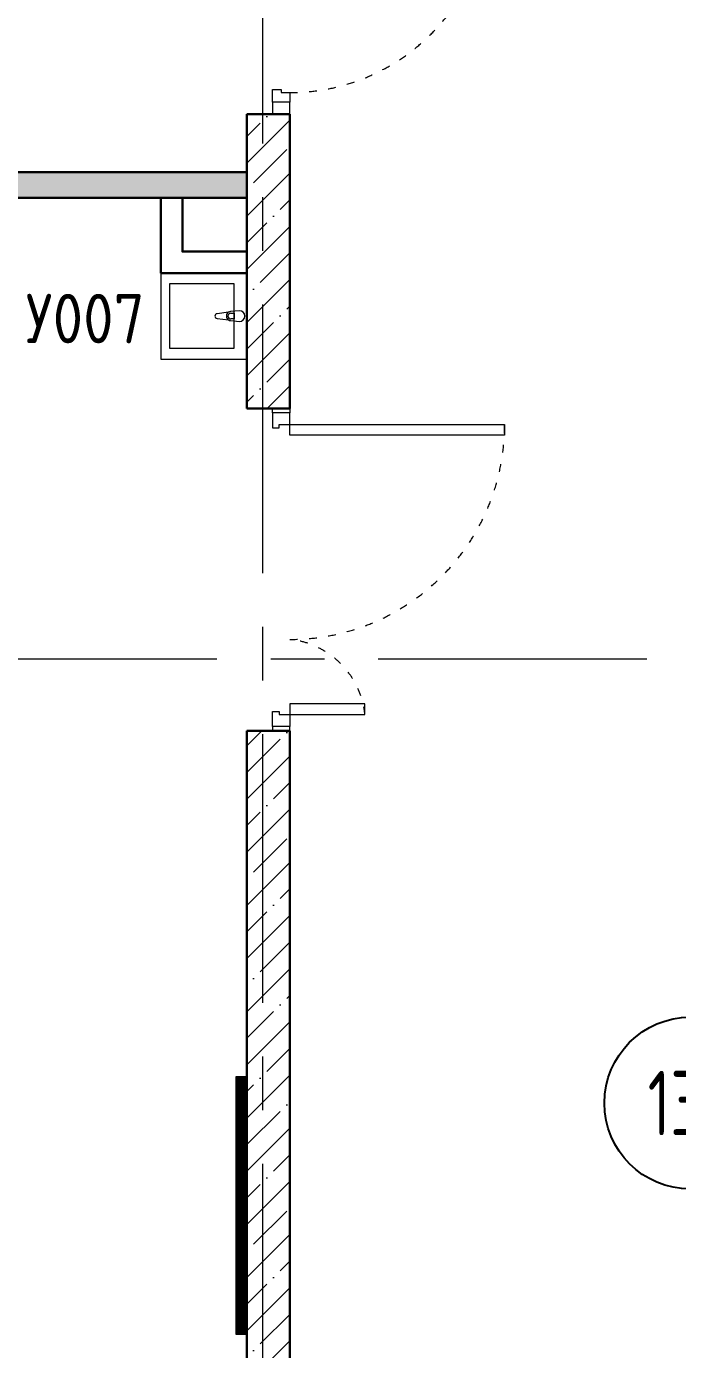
# Model space of a CAD drawing. Header units: millimetres. Extents: x -13407 to 8063098, y -2635 to 109271.
# Drawn here: x 11800 to 14830, y 12575 to 18733 of the extents above; entities that cross this region are included whole.
import ezdxf
from ezdxf.enums import TextEntityAlignment as Align

# ---------------------------------------------------------------- set-up
doc = ezdxf.new("R2010")
doc.units = ezdxf.units.MM
doc.linetypes.add('ACAD_ISO03W100', pattern=[30, 12, -18])
doc.linetypes.add('CENTER', pattern=[2, 1.25, -0.25, 0.25, -0.25])
doc.layers.get('Defpoints').update_dxf_attribs({"color": 6})
for name, color, linetype, lineweight in [('АР_Двери', 5, 'Continuous', 18), ('АР_Маркер экспликации', 239, 'Continuous', 13), ('АР_Номер помещения', 1, 'Continuous', 25), ('АР_Оси', 193, 'Continuous', 9), ('АР_Перегородки газоблок', 165, 'Continuous', 30), ('АР_Перегородки газоблок_Штрих', 165, 'Continuous', 5), ('АР_Помещения_площадь', 19, 'Continuous', 9), ('АР_Сущ Несущая стена', 202, 'Continuous', 30), ('АР_Штриховка монолит', 250, 'Continuous', 9), ('Сан.техника', 153, 'Continuous', 9), ('ТХ_мебель передв', 250, 'Continuous', 13)]:
    doc.layers.add(name, color=color, linetype=linetype, lineweight=lineweight)
doc.layers.get('АР_Маркер экспликации').off()
doc.styles.add('ISOCPEUR', font='isocpeur.ttf', dxfattribs={"width": 0.7})
doc.styles.add('ISOCPEUR_1', font='isocpeur.ttf', dxfattribs={"width": 0.9, "height": 250})
doc.styles.get("Standard").update_dxf_attribs({"font": 'arial.ttf'})

# ---------------------------------------------------------------- blocks, each defined once
blk = doc.blocks.new('Полуторная_на лестницу')
at = {"color": 253}
for points in [[(75, 80), (75, 1080), (124.9, 1080), (124.9, 80)], [(1375.1, 430), (1375.1, 80), (1425, 80), (1425, 430)]]:
    blk.add_lwpolyline(points, close=True, dxfattribs=at)
for points in [[(0, 0), (0, 80), (20, 80), (20, 0), (0, 0)], [(20, 80), (20, 0), (90, 0), (90, 30), (75, 30), (75, 80), (20, 80)], [(1480, 80), (1480, 0), (1410, 0), (1410, 30), (1425, 30), (1425, 80), (1480, 80)], [(1500, 0), (1500, 80), (1480, 80), (1480, 0), (1500, 0)]]:
    blk.add_lwpolyline(points, dxfattribs=at)
at = {"color": 253, "linetype": 'ACAD_ISO03W100', "ltscale": 3}
for centre, radius, start, end in [((75, 80), 1000, 0, 90), ((1465.4, 39.6), 392.5, 95.90754, 174.09246)]:
    blk.add_arc(centre, radius, start, end, dxfattribs=at)
blk = doc.blocks.new('*U372')
at = {"color": 253}
for points in [[(-55, -80), (-55, 0), (-115, 0), (-115, -40), (-100, -40), (-100, -80), (-55, -80)], [(0, 0), (0, -80), (-55, -80), (-55, 0), (0, 0)], [(-1130, 0), (-1130, -80), (-1075, -80), (-1075, 0), (-1130, 0)], [(-1075, -80), (-1075, 0), (-1015, 0), (-1015, -40), (-1030, -40), (-1030, -80), (-1075, -80)]]:
    blk.add_lwpolyline(points, dxfattribs=at)
blk.add_lwpolyline([(-100, -80), (-100, -1010), (-140, -1010), (-140, -80)], close=True, dxfattribs=at)
at = {"color": 253, "linetype": 'ACAD_ISO03W100', "ltscale": 3}
blk.add_arc((-100, -80), 930, 180, 270, dxfattribs=at)
blk = doc.blocks.new('*U550')
at = {"layer": 'АР_Номер помещения', "color": 253}
blk.add_circle((-18133.9, 7535.4), 400, dxfattribs=at)
at = {"layer": 'Defpoints', "color": 253, "style": 'ISOCPEUR', "width": 0.7}
blk.add_attdef('ПЛОЩАДЬ_ПОМЕЩЕНИЯ', text='', height=200, dxfattribs=at).set_placement((-16190, 939.1), align=Align.MIDDLE_RIGHT)
at = {"layer": 'Defpoints', "color": 253, "style": 'ISOCPEUR', "width": 0.7, "flags": 1}
blk.add_attdef('КАТЕГОРИЯ', (-499.2, -2092.2), '', height=250, dxfattribs=at)
at = {"layer": 'АР_Номер помещения', "color": 253, "style": 'ISOCPEUR', "width": 0.7}
blk.add_attdef('НОМЕР_ПОМЕЩЕНИЯ', text='', height=300, dxfattribs=at).set_placement((-18133.9, 7535.4), align=Align.MIDDLE_CENTER)
at = {"layer": 'АР_Помещения_площадь', "color": 253, "lineweight": 30, "width": 0.7, "flags": 104}
blk.add_attdef('ИМЯ_ПОМЕЩЕНИЯ', text='', height=100, dxfattribs=at).set_placement((157.6, 1217.1), align=Align.MIDDLE_CENTER)
blk = doc.blocks.new('сан.техника')
at = {"layer": 'Сан.техника', "color": 253, "linetype": 'Continuous', "lineweight": 5}
for p, q in [((-26.6, 167.7), (-79.5, 161.1)), ((-26.6, 167.7), (-79.5, 161.1)), ((-79.5, 138.9), (-26.6, 132.3)), ((-79.5, 138.9), (-26.6, 132.3)), ((24.9, 175), (-17, 171)), ((24.9, 175), (-17, 171)), ((-17, 129), (24.9, 125)), ((-17, 129), (24.9, 125)), ((-14.9, 163.6), (0, 163.6)), ((-14.9, 163.6), (0, 163.6)), ((0, 136.4), (-14.9, 136.4)), ((0, 136.4), (-14.9, 136.4)), ((0, 163.6), (0, 136.4)), ((0, 163.6), (0, 136.4))]:
    blk.add_line(p, q, dxfattribs=at)
for points in [[(59, 350), (-341, 350), (-341, -50), (59, -50)], [(0, 300), (-300.1, 300), (-300.1, 0), (0, 0)], [(0, 300), (-300.1, 300), (-300.1, 0), (0, 0)]]:
    blk.add_lwpolyline(points, close=True, dxfattribs=at)
for centre, radius, start, end in [((-78.1, 150), 11.2, 97.13862, 262.86077), ((-78.1, 150), 11.2, 97.13862, 262.86077), ((-15.1, 150), 21.1, 122.77072, 237.22867), ((-15.1, 150), 21.1, 122.77072, 237.22867), ((-14.9, 150), 13.6, 89.99969, 269.99969), ((-14.9, 150), 13.6, 89.99969, 269.99969), ((-15.1, 150), 21.1, 95.1693, 122.77072), ((-15.1, 150), 21.1, 95.1693, 122.77072), ((-15.1, 150), 21.1, 237.22867, 264.83008), ((-15.1, 150), 21.1, 237.22867, 264.83008), ((24.9, 150), 25, 269.99969, 89.99969), ((24.9, 150), 25, 269.99969, 89.99969)]:
    blk.add_arc(centre, radius, start, end, dxfattribs=at)
blk = doc.blocks.new('A$C3da1b1ea')
at = {"color": 253, "lineweight": 0}
blk.add_lwpolyline([(0, 0), (50, 0), (50, -1200), (0, -1200), (0, 0)], dxfattribs=at)

msp = doc.modelspace()

# ---------------------------------------------------------------- hatches: boundary and pattern name
at = {"layer": 'АР_Перегородки газоблок_Штрих', "ltscale": 100}
h = msp.add_hatch(dxfattribs=at)
h.set_pattern_fill('AR-CONC', color=253, scale=30)
h.set_pattern_definition([(50, (211803.85, -55205.68), (215.17805, -18.82564), [22.5, -247.5]), (355, (211803.85, -55205.68), (-41.6254, 225.65764), [18, -198]), (100.45144, (211821.79, -55207.25), (173.55265, 206.832), [19.12206, -210.34263]), (46.1842, (211803.85, -55145.68), (320.1724, -49.6558), [33.75, -371.25]), (96.63564, (211830.53, -55149.82), (280.3986, 292.2356), [28.6831, -315.51413]), (351.18416, (211803.85, -55145.68), (280.3986, 292.2356), [27, -297]), (21, (211833.85, -55160.68), (179.07212, -120.78567), [22.5, -247.5]), (326, (211833.85, -55160.68), (72.9946, 217.54501), [18, -198]), (71.45144, (211848.78, -55170.75), (252.06671, 96.75935), [19.12206, -210.34263]), (37.5, (211803.85, -55205.68), (3.647957, 99.868156), [0, -195.6, 0, -201, 0, -198.75]), (7.5, (211803.85, -55205.68), (78.92086, 118.323514), [0, -114.6, 0, -191.1, 0, -75.75]), (327.5, (211736.95, -55205.68), (160.14673, -6.766462), [0, -75, 0, -234, 0, -310.5]), (317.5, (211706.95, -55205.68), (174.95585, 30.031495), [0, -97.5, 0, -155.4, 0, -220.5])])
h.paths.add_polyline_path([(12825, 18055), (6450, 18055), (6450, 17935), (12825, 17935)])
at = {"layer": 'АР_Штриховка монолит', "ltscale": 100}
h = msp.add_hatch(dxfattribs=at)
h.set_pattern_fill('ANSI35', color=253, scale=700)
h.set_pattern_definition([(45, (-961377.81, 115514.9), (-123.743687, 123.743687), []), (45, (-961254.07, 115514.9), (-123.743687, 123.743687), [218.75, -43.75, 0, -43.75])])
h.paths.add_polyline_path([(13025, 18325.2), (12825, 18325.2), (12825, 16955), (13025, 16955)])
h = msp.add_hatch(dxfattribs=at)
h.set_pattern_fill('ANSI35', color=253, scale=700)
h.set_pattern_definition([(45, (-961377.81, 107109.9), (-123.743687, 123.743687), []), (45, (-961254.07, 107109.9), (-123.743687, 123.743687), [218.75, -43.75, 0, -43.75])])
h.paths.add_polyline_path([(13025, 15455), (12825, 15455), (12825, 8550), (13025, 8550)])

# ---------------------------------------------------------------- linework, layer by layer
at = {"layer": 'АР_Оси', "color": 253, "linetype": 'CENTER', "ltscale": 1000}
for p, q in [((12900, -1811.3), (12900, 27571.3)), ((-12563.8, 15790), (71033.4, 15790))]:
    msp.add_line(p, q, dxfattribs=at)
at = {"layer": 'АР_Перегородки газоблок', "color": 253, "ltscale": 100}
for points in [[(6450, 18055), (12825, 18055)], [(6450, 17935), (12825, 17935)]]:
    msp.add_lwpolyline(points, dxfattribs=at)
msp.add_lwpolyline([(12825, 17585), (12425, 17585), (12425, 17935), (12525, 17935), (12525, 17685), (12825, 17685)], close=True, dxfattribs=at)
at = {"layer": 'АР_Сущ Несущая стена', "color": 253, "ltscale": 100}
for p, q in [((12825, 16955), (12825, 18325.2)), ((12825, 18325.2), (13025, 18325.2)), ((13025, 16955), (13025, 18325.2)), ((12825, 16955), (13025, 16955)), ((12825, 8550), (12825, 15455)), ((12825, 15455), (13025, 15455)), ((13025, 8550), (13025, 15455))]:
    msp.add_line(p, q, dxfattribs=at)
at = {"layer": 'ТХ_мебель передв', "color": 253, "const_width": 50}
msp.add_lwpolyline([(12800, 13845.3), (12800, 12645.3)], dxfattribs=at)

# ---------------------------------------------------------------- block references
at = {"layer": 'АР_Двери', "color": 253}
for name, p, rotation in [('*U372', (12945, 19455.2), 90.00000000000001), ('Полуторная_на лестницу', (12945, 16955), 270)]:
    msp.add_blockref(name, p, dxfattribs=dict(at, rotation=rotation))
at = {"layer": 'АР_Маркер экспликации', "color": 253}
ref = msp.add_blockref('*U550', (33023.5, 6186.5), dxfattribs=at)
ref.add_attrib('НОМЕР_ПОМЕЩЕНИЯ', '130', dxfattribs={"layer": 'АР_Номер помещения', "color": 253, "height": 300, "style": 'ISOCPEUR', "width": 0.7}).set_placement((14889.6, 13721.9), align=Align.MIDDLE_CENTER)
at = {"layer": 'Сан.техника', "color": 253}
msp.add_blockref('сан.техника', (12766, 17235), dxfattribs=at)
at = {"layer": 'ТХ_мебель передв', "color": 253, "lineweight": 0, "rotation": 180}
msp.add_blockref('A$C3da1b1ea', (12825, 12645.3), dxfattribs=at)

# ---------------------------------------------------------------- texts
at = {"layer": 'Defpoints', "color": 253, "style": 'ISOCPEUR_1', "width": 0.9}
msp.add_text('У007', height=230, dxfattribs=at).set_placement((11795.4, 17258.3, -0.6))

doc.saveas('drawing.dxf')
